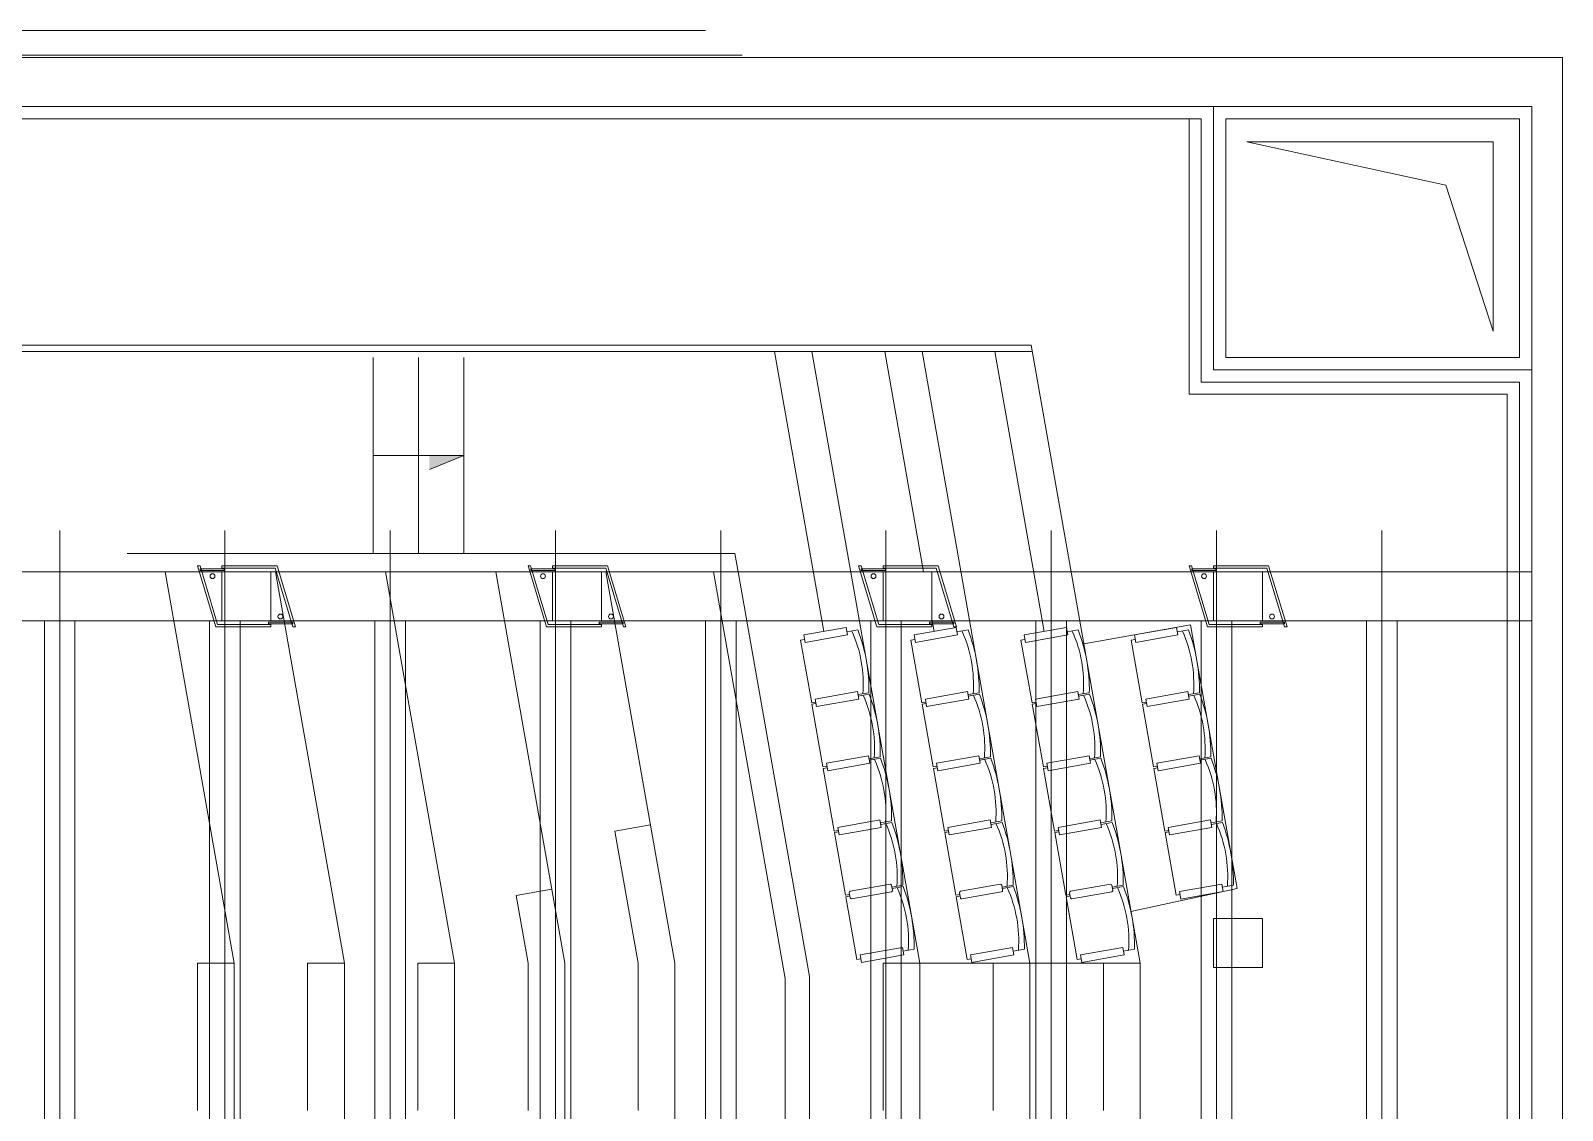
# Model space of a CAD drawing. Header units: millimetres. Extents: x 53635 to 142317, y 101101 to 147193.
# Drawn here: x 85753 to 98265, y 118045 to 126863 of the extents above; entities that cross this region are included whole.
import ezdxf

# ---------------------------------------------------------------- set-up
doc = ezdxf.new("R2010")
doc.units = ezdxf.units.MM
doc.header["$LTSCALE"] = 0.5
doc.header["$MEASUREMENT"] = 0
doc.linetypes.add('$INVISIBLE', pattern=[400, -200, -200])
doc.layers.add('beton', color=6, linetype='Continuous', lineweight=0)
doc.layers.add('betonfin', color=1, linetype='Continuous', lineweight=0)

msp = doc.modelspace()

# ---------------------------------------------------------------- linework, layer by layer
at = {"layer": 'beton'}
for p, q in [((95415.91, 122442.97), (79615.91, 122442.97)), ((95415.91, 122042.97), (79615.91, 122042.97))]:
    msp.add_line(p, q, dxfattribs=at)
at = {"layer": 'betonfin'}
for p, q in [((79195.92, 126863.02), (91265.2, 126863.02)), ((79395.92, 126663.02), (91565.2, 126663.02)), ((79415.91, 126663.02), (91265.2, 126663.02)), ((79415.91, 126643.02), (98265.22, 126643.02)), ((79415.92, 126643.02), (98265.22, 126643.02)), ((91265.2, 126663.02), (91565.2, 126663.02)), ((98265.22, 102950.1), (98265.22, 126643.02)), ((98265.22, 102950.1), (98265.22, 126643.02)), ((79615.91, 126243.02), (98015.22, 126243.02)), ((79615.91, 126243.02), (98015.22, 126243.02)), ((79615.91, 126143.02), (95315.91, 126143.02)), ((95215.91, 123892.99), (95215.91, 126143.02)), ((95315.91, 123992.99), (95315.91, 126143.02)), ((95415.91, 124092.99), (95415.91, 126243.02)), ((95515.91, 126143.02), (97915.22, 126143.02)), ((95515.91, 124192.99), (95515.91, 126143.02)), ((97915.22, 124192.99), (97915.22, 126143.02)), ((98015.22, 105350.15), (98015.22, 126243.02)), ((98015.22, 105350.15), (98015.22, 126243.02)), ((95687.48, 125954.31), (97701.31, 125954.31)), ((97312.37, 125600.14), (95687.48, 125954.31)), ((97701.31, 125954.31), (97701.31, 124408.05)), ((97701.31, 124408.05), (97312.37, 125600.14)), ((79615.91, 124292.99), (93926.09, 124292.99)), ((93926.09, 124292.99), (94815.91, 119246.56)), ((79615.91, 124242.99), (93934.9, 124242.99)), ((88551.02, 122592.97), (88551.02, 124192.99)), ((88921.02, 122592.97), (88921.02, 124192.99)), ((89291.02, 122592.97), (89291.02, 124192.99)), ((91830.28, 124242.99), (92233.35, 121957.05)), ((92134.9, 124242.99), (93015.91, 119246.56)), ((92730.28, 124242.99), (93047.67, 122442.97)), ((93034.9, 124242.99), (93915.91, 119246.56)), ((93630.28, 124242.99), (94033.35, 121957.05)), ((97915.22, 124192.99), (95515.91, 124192.99)), ((98015.22, 124092.99), (95415.91, 124092.99)), ((97815.22, 123892.99), (95215.91, 123892.99)), ((97915.22, 123992.99), (95315.91, 123992.99)), ((97815.22, 105450.15), (97815.22, 123892.99)), ((97915.22, 105350.15), (97915.22, 123992.99)), ((89291.02, 123392.98), (88551.02, 123392.98)), ((89291.02, 123392.98), (89011.02, 123278)), ((85990.22, 122780.06), (85990.22, 104407.99)), ((87340.22, 122780.06), (87340.22, 104407.99)), ((88690.22, 122780.06), (88690.22, 104407.99)), ((90040.22, 122780.06), (90040.22, 104407.99)), ((91390.22, 122780.06), (91390.22, 104407.99)), ((92740.22, 122780.06), (92740.22, 104407.99)), ((94090.22, 122780.06), (94090.22, 104407.99)), ((95440.22, 122780.06), (95440.22, 104407.99)), ((96790.22, 122780.06), (96790.22, 104407.99)), ((86540.91, 122592.97), (91506.71, 122592.97)), ((91506.71, 122592.97), (91533.16, 122442.97)), ((86540.91, 122442.97), (91533.16, 122442.97)), ((86852.3, 122442.97), (87415.91, 119246.56)), ((87136.79, 122492.97), (87115.91, 122492.97)), ((87115.91, 122492.97), (87265.91, 121992.97)), ((87280.79, 122012.97), (87136.79, 122492.97)), ((87335.05, 122468.27), (87137.68, 122468.27)), ((87137.68, 122468.27), (87137.68, 122455.23)), ((87137.68, 122455.23), (87335.05, 122455.23)), ((87765.91, 122492.97), (87315.91, 122492.97)), ((87315.91, 122492.97), (87315.91, 122472.97)), ((87315.91, 122472.97), (87751.03, 122472.97)), ((87715.91, 122442.97), (87315.91, 122442.97)), ((87315.91, 122442.97), (87315.91, 122042.97)), ((87715.91, 122442.97), (87315.91, 122442.97)), ((87315.91, 122442.97), (87315.91, 122042.97)), ((87335.05, 122455.23), (87335.05, 122468.27)), ((87715.91, 122042.97), (87715.91, 122442.97)), ((87715.91, 122042.97), (87715.91, 122442.97)), ((87751.03, 122472.97), (87895.03, 121992.97)), ((87752.3, 122442.97), (88315.91, 119246.56)), ((87915.91, 121992.97), (87765.91, 122492.97)), ((88652.3, 122442.97), (89215.91, 119246.56)), ((89552.3, 122442.97), (90115.91, 119246.56)), ((89836.79, 122492.97), (89815.91, 122492.97)), ((89815.91, 122492.97), (89965.91, 121992.97)), ((89980.79, 122012.97), (89836.79, 122492.97)), ((90035.05, 122468.27), (89837.68, 122468.27)), ((89837.68, 122468.27), (89837.68, 122455.23)), ((89837.68, 122455.23), (90035.05, 122455.23)), ((90465.91, 122492.97), (90015.91, 122492.97)), ((90015.91, 122492.97), (90015.91, 122472.97)), ((90015.91, 122472.97), (90451.03, 122472.97)), ((90415.91, 122442.97), (90015.91, 122442.97)), ((90015.91, 122442.97), (90015.91, 122042.97)), ((90415.91, 122442.97), (90015.91, 122442.97)), ((90015.91, 122442.97), (90015.91, 122042.97)), ((90035.05, 122455.23), (90035.05, 122468.27)), ((90415.91, 122042.97), (90415.91, 122442.97)), ((90415.91, 122042.97), (90415.91, 122442.97)), ((90451.03, 122472.97), (90595.03, 121992.97)), ((90452.3, 122442.97), (91015.91, 119246.56)), ((90615.91, 121992.97), (90465.91, 122492.97)), ((91330.08, 122442.97), (91915.91, 119120.55)), ((91533.16, 122442.97), (92115.91, 119138.04)), ((92536.79, 122492.97), (92515.91, 122492.97)), ((92515.91, 122492.97), (92665.91, 121992.97)), ((92680.79, 122012.97), (92536.79, 122492.97)), ((92735.05, 122468.27), (92537.68, 122468.27)), ((92537.68, 122468.27), (92537.68, 122455.23)), ((92537.68, 122455.23), (92735.05, 122455.23)), ((93165.91, 122492.97), (92715.91, 122492.97)), ((92715.91, 122492.97), (92715.91, 122472.97)), ((92715.91, 122472.97), (93151.03, 122472.97)), ((93115.91, 122442.97), (92715.91, 122442.97)), ((92715.91, 122442.97), (92715.91, 122042.97)), ((93115.91, 122442.97), (92715.91, 122442.97)), ((92715.91, 122442.97), (92715.91, 122042.97)), ((92735.05, 122455.23), (92735.05, 122468.27)), ((93115.91, 122042.97), (93115.91, 122442.97)), ((93115.91, 122042.97), (93115.91, 122442.97)), ((93151.03, 122472.97), (93295.03, 121992.97)), ((93315.91, 121992.97), (93165.91, 122492.97)), ((95236.79, 122492.97), (95215.91, 122492.97)), ((95215.91, 122492.97), (95365.91, 121992.97)), ((95380.79, 122012.97), (95236.79, 122492.97)), ((95435.05, 122468.27), (95237.68, 122468.27)), ((95237.68, 122468.27), (95237.68, 122455.23)), ((95237.68, 122455.23), (95435.05, 122455.23)), ((95865.91, 122492.97), (95415.91, 122492.97)), ((95415.91, 122492.97), (95415.91, 122472.97)), ((95415.91, 122472.97), (95851.03, 122472.97)), ((95815.91, 122442.97), (95415.91, 122442.97)), ((95415.91, 122442.97), (95415.91, 122042.97)), ((95815.91, 122442.97), (95415.91, 122442.97)), ((95415.91, 122442.97), (95415.91, 122042.97)), ((95435.05, 122455.23), (95435.05, 122468.27)), ((98015.22, 122442.97), (95815.91, 122442.97)), ((95815.91, 122042.97), (95815.91, 122442.97)), ((95815.91, 122042.97), (95815.91, 122442.97)), ((95851.03, 122472.97), (95995.03, 121992.97)), ((96015.91, 121992.97), (95865.91, 122492.97)), ((85865.22, 122042.97), (85865.22, 105350.15)), ((86115.22, 122042.97), (86115.22, 105350.15)), ((87215.22, 122042.97), (87215.22, 105350.15)), ((87715.91, 122012.97), (87280.79, 122012.97)), ((87315.91, 122042.97), (87715.91, 122042.97)), ((87315.91, 122042.97), (87715.91, 122042.97)), ((87465.22, 122042.97), (87465.22, 105350.15)), ((87894.14, 122030.71), (87696.77, 122030.71)), ((87696.77, 122030.71), (87696.77, 122017.66)), ((87696.77, 122017.66), (87894.14, 122017.66)), ((87715.91, 121992.97), (87715.91, 122012.97)), ((87894.14, 122017.66), (87894.14, 122030.71)), ((88565.22, 122042.97), (88565.22, 105350.15)), ((88815.22, 122042.97), (88815.22, 105350.15)), ((89915.22, 122042.97), (89915.22, 105350.15)), ((90415.91, 122012.97), (89980.79, 122012.97)), ((90015.91, 122042.97), (90415.91, 122042.97)), ((90015.91, 122042.97), (90415.91, 122042.97)), ((90165.22, 122042.97), (90165.22, 105350.15)), ((90594.14, 122030.71), (90396.77, 122030.71)), ((90396.77, 122030.71), (90396.77, 122017.66)), ((90396.77, 122017.66), (90594.14, 122017.66)), ((90415.91, 121992.97), (90415.91, 122012.97)), ((90594.14, 122017.66), (90594.14, 122030.71)), ((91265.22, 122042.97), (91265.22, 105350.15)), ((91515.22, 122042.97), (91515.22, 105350.15)), ((92615.22, 122042.97), (92615.22, 105350.15)), ((93115.91, 122012.97), (92680.79, 122012.97)), ((92715.91, 122042.97), (93115.91, 122042.97)), ((92715.91, 122042.97), (93115.91, 122042.97)), ((92865.22, 122042.97), (92865.22, 105350.15)), ((93294.14, 122030.71), (93096.77, 122030.71)), ((93096.77, 122030.71), (93096.77, 122017.66)), ((93096.77, 122017.66), (93294.14, 122017.66)), ((93115.91, 122055.96), (93133.35, 121957.05)), ((93115.91, 121992.97), (93115.91, 122012.97)), ((93294.14, 122017.66), (93294.14, 122030.71)), ((93965.22, 122042.97), (93965.22, 105350.15)), ((94215.22, 122042.97), (94215.22, 105350.15)), ((95228.79, 122009.14), (94355.93, 121855.23)), ((95228.79, 122009.14), (95608.41, 119856.22)), ((95315.22, 122042.97), (95315.22, 105350.15)), ((95815.91, 122012.97), (95380.79, 122012.97)), ((95415.91, 122042.97), (95815.91, 122042.97)), ((95415.91, 122042.97), (95815.91, 122042.97)), ((95565.22, 122042.97), (95565.22, 105350.15)), ((95994.14, 122030.71), (95796.77, 122030.71)), ((95796.77, 122030.71), (95796.77, 122017.66)), ((95796.77, 122017.66), (95994.14, 122017.66)), ((98015.22, 122042.97), (95815.91, 122042.97)), ((95815.91, 121992.97), (95815.91, 122012.97)), ((95994.14, 122017.66), (95994.14, 122030.71)), ((96665.22, 122042.97), (96665.22, 105350.15)), ((96915.22, 122042.97), (96915.22, 105350.15)), ((87265.91, 121992.97), (87715.91, 121992.97)), ((87895.03, 121992.97), (87915.91, 121992.97)), ((89965.91, 121992.97), (90415.91, 121992.97)), ((90595.03, 121992.97), (90615.91, 121992.97)), ((92075.63, 121891.47), (92042.85, 121885.68)), ((92042.85, 121885.68), (92133.14, 121373.58)), ((92413.86, 121988.88), (92069.17, 121928.1)), ((92069.17, 121928.1), (92080.01, 121866.65)), ((92080.01, 121866.65), (92424.69, 121927.43)), ((92424.69, 121927.43), (92413.86, 121988.88)), ((92420.32, 121952.24), (92510.87, 121968.21)), ((92665.91, 121992.97), (93115.91, 121992.97)), ((92975.63, 121891.47), (92942.85, 121885.68)), ((92942.85, 121885.68), (93033.14, 121373.58)), ((93313.86, 121988.88), (92969.17, 121928.1)), ((92969.17, 121928.1), (92980.01, 121866.65)), ((92980.01, 121866.65), (93324.69, 121927.43)), ((93295.03, 121992.97), (93315.91, 121992.97)), ((93324.69, 121927.43), (93313.86, 121988.88)), ((93320.32, 121952.24), (93410.87, 121968.21)), ((93875.63, 121891.47), (93842.85, 121885.68)), ((93842.85, 121885.68), (93933.14, 121373.58)), ((94213.86, 121988.88), (93869.17, 121928.1)), ((93869.17, 121928.1), (93880.01, 121866.65)), ((93880.01, 121866.65), (94224.69, 121927.43)), ((94224.69, 121927.43), (94213.86, 121988.88)), ((94220.32, 121952.24), (94310.87, 121968.21)), ((94775.63, 121891.47), (94742.85, 121885.68)), ((94742.85, 121885.68), (94833.14, 121373.58)), ((95113.86, 121988.88), (94769.17, 121928.1)), ((94769.17, 121928.1), (94780.01, 121866.65)), ((94780.01, 121866.65), (95124.69, 121927.43)), ((95124.69, 121927.43), (95113.86, 121988.88)), ((95120.32, 121952.24), (95210.87, 121968.21)), ((95365.91, 121992.97), (95815.91, 121992.97)), ((95995.03, 121992.97), (96015.91, 121992.97)), ((92133.14, 121373.58), (92165.93, 121379.37)), ((92506.24, 121464.96), (92161.55, 121404.18)), ((92161.55, 121404.18), (92172.39, 121342.73)), ((92172.39, 121342.73), (92517.07, 121403.51)), ((92517.07, 121403.51), (92506.24, 121464.96)), ((92510.61, 121440.14), (92601.17, 121456.11)), ((92512.7, 121428.33), (92603.25, 121444.29)), ((93033.14, 121373.58), (93065.93, 121379.37)), ((93406.24, 121464.96), (93061.55, 121404.18)), ((93061.55, 121404.18), (93072.39, 121342.73)), ((93072.39, 121342.73), (93417.07, 121403.51)), ((93417.07, 121403.51), (93406.24, 121464.96)), ((93410.61, 121440.14), (93501.17, 121456.11)), ((93412.7, 121428.33), (93503.25, 121444.29)), ((93933.14, 121373.58), (93965.93, 121379.37)), ((94306.24, 121464.96), (93961.55, 121404.18)), ((93961.55, 121404.18), (93972.39, 121342.73)), ((93972.39, 121342.73), (94317.07, 121403.51)), ((94317.07, 121403.51), (94306.24, 121464.96)), ((94310.61, 121440.14), (94401.17, 121456.11)), ((94312.7, 121428.33), (94403.25, 121444.29)), ((94833.14, 121373.58), (94865.93, 121379.37)), ((95206.24, 121464.96), (94861.55, 121404.18)), ((94861.55, 121404.18), (94872.39, 121342.73)), ((94872.39, 121342.73), (95217.07, 121403.51)), ((95217.07, 121403.51), (95206.24, 121464.96)), ((95210.61, 121440.14), (95301.17, 121456.11)), ((95212.7, 121428.33), (95303.25, 121444.29)), ((92168.01, 121367.55), (92135.23, 121361.77)), ((92135.23, 121361.77), (92225.52, 120849.67)), ((93068.01, 121367.55), (93035.23, 121361.77)), ((93035.23, 121361.77), (93125.52, 120849.67)), ((93968.01, 121367.55), (93935.23, 121361.77)), ((93935.23, 121361.77), (94025.52, 120849.67)), ((94868.01, 121367.55), (94835.23, 121361.77)), ((94835.23, 121361.77), (94925.52, 120849.67)), ((92598.62, 120941.04), (92253.94, 120880.27)), ((92253.94, 120880.27), (92264.77, 120818.81)), ((92264.77, 120818.81), (92609.45, 120879.59)), ((92609.45, 120879.59), (92598.62, 120941.04)), ((92602.99, 120916.23), (92693.55, 120932.19)), ((92605.08, 120904.41), (92695.63, 120920.37)), ((93498.62, 120941.04), (93153.94, 120880.27)), ((93153.94, 120880.27), (93164.77, 120818.81)), ((93164.77, 120818.81), (93509.45, 120879.59)), ((93509.45, 120879.59), (93498.62, 120941.04)), ((93502.99, 120916.23), (93593.55, 120932.19)), ((93505.08, 120904.41), (93595.63, 120920.37)), ((94398.62, 120941.04), (94053.94, 120880.27)), ((94053.94, 120880.27), (94064.77, 120818.81)), ((94064.77, 120818.81), (94409.45, 120879.59)), ((94409.45, 120879.59), (94398.62, 120941.04)), ((94402.99, 120916.23), (94493.55, 120932.19)), ((94405.08, 120904.41), (94495.63, 120920.37)), ((95298.62, 120941.04), (94953.94, 120880.27)), ((94953.94, 120880.27), (94964.77, 120818.81)), ((94964.77, 120818.81), (95309.45, 120879.59)), ((95309.45, 120879.59), (95298.62, 120941.04)), ((95302.99, 120916.23), (95393.55, 120932.19)), ((95305.08, 120904.41), (95395.63, 120920.37)), ((92225.52, 120849.67), (92258.31, 120855.45)), ((92260.4, 120843.63), (92227.61, 120837.85)), ((92227.61, 120837.85), (92317.91, 120325.75)), ((93125.52, 120849.67), (93158.31, 120855.45)), ((93160.4, 120843.63), (93127.61, 120837.85)), ((93127.61, 120837.85), (93217.91, 120325.75)), ((94025.52, 120849.67), (94058.31, 120855.45)), ((94060.4, 120843.63), (94027.61, 120837.85)), ((94027.61, 120837.85), (94117.91, 120325.75)), ((94925.52, 120849.67), (94958.31, 120855.45)), ((94960.4, 120843.63), (94927.61, 120837.85)), ((94927.61, 120837.85), (95017.91, 120325.75)), ((90525.82, 120324.64), (90816.77, 120375.94)), ((92691, 120417.12), (92346.32, 120356.35)), ((92701.83, 120355.67), (92691, 120417.12)), ((92695.38, 120392.31), (92785.93, 120408.27)), ((92697.46, 120380.49), (92788.01, 120396.46)), ((93591, 120417.12), (93246.32, 120356.35)), ((93601.83, 120355.67), (93591, 120417.12)), ((93595.38, 120392.31), (93685.93, 120408.27)), ((93597.46, 120380.49), (93688.01, 120396.46)), ((94491, 120417.12), (94146.32, 120356.35)), ((94501.83, 120355.67), (94491, 120417.12)), ((94495.38, 120392.31), (94585.93, 120408.27)), ((94497.46, 120380.49), (94588.01, 120396.46)), ((95391, 120417.12), (95046.32, 120356.35)), ((95401.83, 120355.67), (95391, 120417.12)), ((95395.38, 120392.31), (95485.93, 120408.27)), ((95397.46, 120380.49), (95488.01, 120396.46)), ((90525.82, 120324.64), (90715.91, 119246.56)), ((92317.91, 120325.75), (92350.69, 120331.53)), ((92352.78, 120319.71), (92319.99, 120313.93)), ((92319.99, 120313.93), (92410.29, 119801.83)), ((92346.32, 120356.35), (92357.15, 120294.9)), ((92357.15, 120294.9), (92701.83, 120355.67)), ((93217.91, 120325.75), (93250.69, 120331.53)), ((93252.78, 120319.71), (93219.99, 120313.93)), ((93219.99, 120313.93), (93310.29, 119801.83)), ((93246.32, 120356.35), (93257.15, 120294.9)), ((93257.15, 120294.9), (93601.83, 120355.67)), ((94117.91, 120325.75), (94150.69, 120331.53)), ((94152.78, 120319.71), (94119.99, 120313.93)), ((94119.99, 120313.93), (94210.29, 119801.83)), ((94146.32, 120356.35), (94157.15, 120294.9)), ((94157.15, 120294.9), (94501.83, 120355.67)), ((95017.91, 120325.75), (95050.69, 120331.53)), ((95052.78, 120319.71), (95019.99, 120313.93)), ((95019.99, 120313.93), (95110.29, 119801.83)), ((95046.32, 120356.35), (95057.15, 120294.9)), ((95057.15, 120294.9), (95401.83, 120355.67)), ((92448.55, 119834.17), (92773.53, 119891.47)), ((92785.19, 119882.96), (92792.41, 119842)), ((92787.76, 119868.39), (92878.31, 119884.36)), ((92789.84, 119856.57), (92880.4, 119872.54)), ((93348.55, 119834.17), (93673.53, 119891.47)), ((93685.19, 119882.96), (93692.41, 119842)), ((93687.76, 119868.39), (93778.31, 119884.36)), ((93689.84, 119856.57), (93780.4, 119872.54)), ((94248.55, 119834.17), (94573.53, 119891.47)), ((94585.19, 119882.96), (94592.41, 119842)), ((94587.76, 119868.39), (94678.31, 119884.36)), ((94589.84, 119856.57), (94680.4, 119872.54)), ((95483.38, 119893.21), (95138.7, 119832.43)), ((95494.22, 119831.75), (95483.38, 119893.21)), ((95487.76, 119868.39), (95578.31, 119884.36)), ((89718.2, 119800.72), (90009.15, 119852.02)), ((89718.2, 119800.72), (89815.91, 119246.56)), ((92410.29, 119801.83), (92443.07, 119807.61)), ((92445.16, 119795.8), (92412.37, 119790.01)), ((92412.37, 119790.01), (92502.67, 119277.91)), ((92447.73, 119781.22), (92440.5, 119822.19)), ((92784.37, 119830.02), (92459.38, 119772.71)), ((93310.29, 119801.83), (93343.07, 119807.61)), ((93345.16, 119795.8), (93312.37, 119790.01)), ((93312.37, 119790.01), (93402.67, 119277.91)), ((93347.73, 119781.22), (93340.5, 119822.19)), ((93684.37, 119830.02), (93359.38, 119772.71)), ((94210.29, 119801.83), (94243.07, 119807.61)), ((94245.16, 119795.8), (94212.37, 119790.01)), ((94212.37, 119790.01), (94302.67, 119277.91)), ((94247.73, 119781.22), (94240.5, 119822.19)), ((94584.37, 119830.02), (94259.38, 119772.71)), ((95608.41, 119856.22), (94740.27, 119670.22)), ((95110.29, 119801.83), (95143.07, 119807.61)), ((95138.7, 119832.43), (95149.53, 119770.98)), ((95149.53, 119770.98), (95494.22, 119831.75)), ((95815.91, 119610.9), (95415.91, 119610.9)), ((95415.91, 119610.9), (95415.91, 119210.9)), ((95815.91, 119210.9), (95815.91, 119610.9)), ((92874.72, 119375.2), (92530.04, 119314.42)), ((92885.55, 119313.75), (92874.72, 119375.2)), ((93774.72, 119375.2), (93430.04, 119314.42)), ((93785.55, 119313.75), (93774.72, 119375.2)), ((94674.72, 119375.2), (94330.04, 119314.42)), ((94685.55, 119313.75), (94674.72, 119375.2)), ((87115.91, 119246.56), (87115.91, 118044.9)), ((87115.91, 119246.56), (87415.91, 119246.56)), ((87415.91, 119246.56), (87415.91, 108246.56)), ((88015.91, 119246.56), (88015.91, 118044.9)), ((88015.91, 119246.56), (88315.91, 119246.56)), ((88315.91, 119246.56), (88315.91, 108246.56)), ((88915.91, 119246.56), (88915.91, 118044.9)), ((88915.91, 119246.56), (89215.91, 119246.56)), ((89215.91, 119246.56), (89215.91, 108246.56)), ((89815.91, 119246.56), (89815.91, 118044.9)), ((90115.91, 119246.56), (90115.91, 108246.56)), ((90715.91, 119246.56), (90715.91, 118044.9)), ((91015.91, 119246.56), (91015.91, 108246.56)), ((92502.67, 119277.91), (92535.45, 119283.69)), ((92530.04, 119314.42), (92540.87, 119252.97)), ((92540.87, 119252.97), (92885.55, 119313.75)), ((92715.91, 119246.56), (94815.91, 119246.56)), ((92715.91, 119246.56), (92715.91, 118044.9)), ((92880.14, 119344.47), (92970.69, 119360.44)), ((93015.91, 119246.56), (93015.91, 108246.56)), ((93402.67, 119277.91), (93435.45, 119283.69)), ((93430.04, 119314.42), (93440.87, 119252.97)), ((93440.87, 119252.97), (93785.55, 119313.75)), ((93615.91, 119246.56), (93615.91, 118044.9)), ((93780.14, 119344.47), (93870.69, 119360.44)), ((93915.91, 119246.56), (93915.91, 108246.56)), ((94302.67, 119277.91), (94335.45, 119283.69)), ((94330.04, 119314.42), (94340.87, 119252.97)), ((94340.87, 119252.97), (94685.55, 119313.75)), ((94515.91, 119246.56), (94515.91, 118044.9)), ((94680.14, 119344.47), (94770.69, 119360.44)), ((94815.91, 119246.56), (94815.91, 108246.56)), ((91915.91, 119120.55), (91915.91, 108372.58)), ((92115.91, 119138.04), (92115.91, 108355.08)), ((95415.91, 119210.9), (95815.91, 119210.9))]:
    msp.add_line(p, q, dxfattribs=at)
for centre in [(87238.4, 122407.31), (89938.4, 122407.31), (92638.4, 122407.31), (95338.4, 122407.31), (87793.41, 122078.63), (90493.41, 122078.63), (93193.41, 122078.63), (95893.41, 122078.63)]:
    msp.add_circle(centre, 20, dxfattribs=at)
for centre, major_axis, start_param, end_param in [((91571.21, 121538.51), (177.41, -1006.12), 1.31347261, 1.82812004), ((91325.01, 121495.1), (230.21, -1305.6), 1.37340077, 1.76819189), ((92471.21, 121538.51), (177.41, -1006.12), 1.31347261, 1.82812004), ((92225.01, 121495.1), (230.21, -1305.6), 1.37340077, 1.76819189), ((93371.21, 121538.51), (177.41, -1006.12), 1.31347261, 1.82812004), ((93125.01, 121495.1), (230.21, -1305.6), 1.37340077, 1.76819189), ((94271.21, 121538.51), (177.41, -1006.12), 1.31347261, 1.82812004), ((94025.01, 121495.1), (230.21, -1305.6), 1.37340077, 1.76819189), ((91663.59, 121014.59), (177.41, -1006.12), 1.31347261, 1.82812004), ((91417.39, 120971.18), (230.21, -1305.6), 1.37340077, 1.76819189), ((92563.59, 121014.59), (177.41, -1006.12), 1.31347261, 1.82812004), ((92317.39, 120971.18), (230.21, -1305.6), 1.37340077, 1.76819189), ((93463.59, 121014.59), (177.41, -1006.12), 1.31347261, 1.82812004), ((93217.39, 120971.18), (230.21, -1305.6), 1.37340077, 1.76819189), ((94363.59, 121014.59), (177.41, -1006.12), 1.31347261, 1.82812004), ((94117.39, 120971.18), (230.21, -1305.6), 1.37340077, 1.76819189), ((91755.97, 120490.68), (177.41, -1006.12), 1.31347261, 1.82812004), ((91509.77, 120447.26), (230.21, -1305.6), 1.37340077, 1.76819189), ((92655.97, 120490.68), (177.41, -1006.12), 1.31347261, 1.82812004), ((92409.77, 120447.26), (230.21, -1305.6), 1.37340077, 1.76819189), ((93555.97, 120490.68), (177.41, -1006.12), 1.31347261, 1.82812004), ((93309.77, 120447.26), (230.21, -1305.6), 1.37340077, 1.76819189), ((94455.97, 120490.68), (177.41, -1006.12), 1.31347261, 1.82812004), ((94209.77, 120447.26), (230.21, -1305.6), 1.37340077, 1.76819189), ((91848.36, 119966.76), (177.41, -1006.12), 1.31347261, 1.82812004), ((91602.15, 119923.35), (230.21, -1305.6), 1.37340077, 1.76819189), ((92748.36, 119966.76), (177.41, -1006.12), 1.31347261, 1.82812004), ((92502.15, 119923.35), (230.21, -1305.6), 1.37340077, 1.76819189), ((93648.36, 119966.76), (177.41, -1006.12), 1.31347261, 1.82812004), ((93402.15, 119923.35), (230.21, -1305.6), 1.37340077, 1.76819189), ((94548.36, 119966.76), (177.41, -1006.12), 1.31347261, 1.82812004), ((94302.15, 119923.35), (230.21, -1305.6), 1.37340077, 1.76819189), ((92775.34, 119881.23), (1.81, -10.24), 1.57079633, 3.14159265), ((91694.53, 119399.43), (230.21, -1305.6), 1.37340077, 1.76819189), ((93675.34, 119881.23), (1.81, -10.24), 1.57079633, 3.14159265), ((92594.53, 119399.43), (230.21, -1305.6), 1.37340077, 1.76819189), ((94575.34, 119881.23), (1.81, -10.24), 1.57079633, 3.14159265), ((93494.53, 119399.43), (230.21, -1305.6), 1.37340077, 1.76819189), ((92450.35, 119823.92), (1.81, -10.24), -3.14159265, -1.57079633), ((92457.58, 119782.96), (1.81, -10.24), -1.57079633, 0), ((92782.56, 119840.26), (1.81, -10.24), 0, 1.57079633), ((91940.74, 119442.84), (177.41, -1006.12), 1.31347261, 1.82812004), ((93350.35, 119823.92), (1.81, -10.24), -3.14159265, -1.57079633), ((93357.58, 119782.96), (1.81, -10.24), -1.57079633, 0), ((93682.56, 119840.26), (1.81, -10.24), 0, 1.57079633), ((92840.74, 119442.84), (177.41, -1006.12), 1.31347261, 1.82812004), ((94250.35, 119823.92), (1.81, -10.24), -3.14159265, -1.57079633), ((94257.58, 119782.96), (1.81, -10.24), -1.57079633, 0), ((94582.56, 119840.26), (1.81, -10.24), 0, 1.57079633), ((93740.74, 119442.84), (177.41, -1006.12), 1.31347261, 1.82812004)]:
    msp.add_ellipse(centre, major_axis=major_axis, ratio=0.96153846, start_param=start_param, end_param=end_param, dxfattribs=at)
at = {"layer": 'betonfin', "linetype": '$INVISIBLE'}
msp.add_solid([(89291.02, 123392.98), (89011.02, 123278), (89291.02, 123392.98), (89011.02, 123392.98)], dxfattribs=at)

doc.saveas('drawing.dxf')
